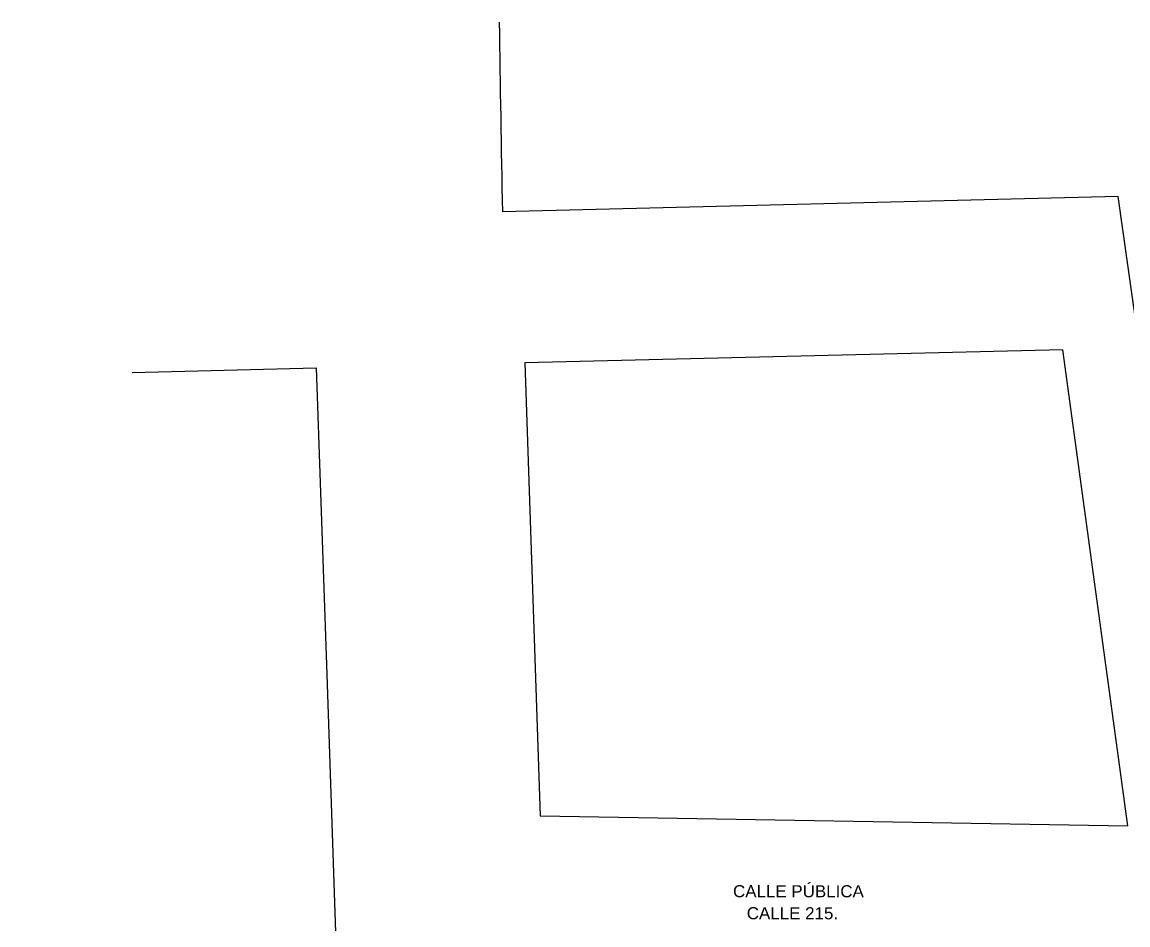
# Model space of a CAD drawing. Header units: inches. Extents: x -6 to 158, y 10 to 161.
# Drawn here: x -6.3 to 52, y 113.7 to 161.4 of the extents above; entities that cross this region are included whole.
import ezdxf

# ---------------------------------------------------------------- set-up
doc = ezdxf.new("R2010")
doc.units = ezdxf.units.IN
doc.header["$MEASUREMENT"] = 0
doc.layers.add('A-FLOR-LEVL', color=51, linetype='Continuous', lineweight=9)
doc.styles.add('Arial', font='arial.ttf', dxfattribs={"height": 250})

msp = doc.modelspace()

# ---------------------------------------------------------------- linework, layer by layer
at = {"color": 1}
for p, q in [((51.473, 152.159), (19.001, 151.364)), ((57.006, 112.955), (51.473, 152.159))]:
    msp.add_line(p, q, dxfattribs=at)
for points in [[(48.55, 144.085), (20.181, 143.39), (20.995, 119.504), (51.984, 118.965), (48.55, 144.085)], [(-0.533, 142.883), (9.184, 143.121), (9.734, 126.959), (10.233, 112.316), (9.835, 91.289), (9.559, 76.741), (9.436, 66.864), (-6.332, 64.586)]]:
    msp.add_lwpolyline(points, dxfattribs=at)
msp.add_open_spline([(18.837, 161.361), (18.88, 158.024), (18.935, 154.692), (19.001, 151.364)], degree=3, dxfattribs=at)

# ---------------------------------------------------------------- texts
at = {"layer": 'A-FLOR-LEVL', "insert": (36.705, 114.679), "char_height": 0.6394, "width": 5.3591, "attachment_point": 3, "rotation": 359.9547, "line_spacing_factor": 0.941778, "style": 'Arial', "bg_fill": 3, "box_fill_scale": 1.25, "bg_fill_color": 256, "bg_fill_true_color": 13158600, "bg_fill_transparency": 0}
msp.add_mtext('CALLE 215.', dxfattribs=at)

# ---------------------------------------------------------------- next in the draw order: texts
at = {"layer": 'A-FLOR-LEVL', "insert": (38.063, 115.839), "char_height": 0.63936, "attachment_point": 3, "rotation": 359.9547, "line_spacing_factor": 0.941778, "style": 'Arial', "bg_fill": 3, "box_fill_scale": 1.25, "bg_fill_color": 256, "bg_fill_true_color": 13158600, "bg_fill_transparency": 0}
msp.add_mtext_dynamic_manual_height_columns('CALLE PÚBLICA', width=9.15296, gutter_width=12.5, heights=[0], dxfattribs=at)

doc.saveas('drawing.dxf')
